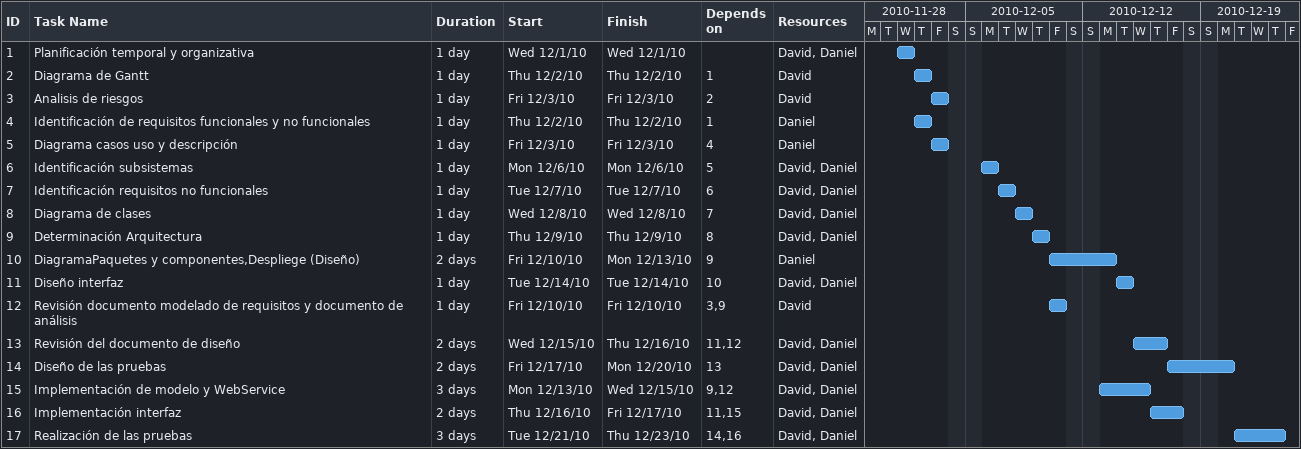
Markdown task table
| ID | Task | Duration | Start | Finish | Predecessors | Resources |
|---|---|---|---|---|---|---|
| 1 | Planificación temporal y organizativa | 1d | 2010-12-01 | 2010-12-01 |  | David, Daniel |
| 2 | Diagrama de Gantt | 1d | 2010-12-02 | 2010-12-02 | 1 | David |
| 3 | Analisis de riesgos | 1d | 2010-12-03 | 2010-12-03 | 2 | David |
| 4 | Identificación de requisitos funcionales y no funcionales | 1d | 2010-12-02 | 2010-12-02 | 1 | Daniel |
| 5 | Diagrama casos uso y descripción | 1d | 2010-12-03 | 2010-12-03 | 4 | Daniel |
| 6 | Identificación subsistemas | 1d | 2010-12-06 | 2010-12-06 | 5 | David, Daniel |
| 7 | Identificación requisitos no funcionales | 1d | 2010-12-07 | 2010-12-07 | 6 | David, Daniel |
| 8 | Diagrama de clases | 1d | 2010-12-08 | 2010-12-08 | 7 | David, Daniel |
| 9 | Determinación Arquitectura | 1d | 2010-12-09 | 2010-12-09 | 8 | David, Daniel |
| 10 | DiagramaPaquetes y componentes,Despliege (Diseño) | 2d | 2010-12-10 | 2010-12-13 | 9 | Daniel |
| 11 | Diseño interfaz | 1d | 2010-12-14 | 2010-12-14 | 10 | David, Daniel |
| 12 | Revisión documento modelado de requisitos y documento de análisis | 1d | 2010-12-10 | 2010-12-10 | 3, 9 | David |
| 13 | Revisión del documento de diseño | 2d | 2010-12-15 | 2010-12-16 | 11, 12 | David, Daniel |
| 14 | Diseño de las pruebas | 2d | 2010-12-17 | 2010-12-20 | 13 | David, Daniel |
| 15 | Implementación de modelo y WebService | 3d | 2010-12-13 | 2010-12-15 | 9, 12 | David, Daniel |
| 16 | Implementación interfaz | 2d | 2010-12-16 | 2010-12-17 | 11, 15 | David, Daniel |
| 17 | Realización de las pruebas | 3d | 2010-12-21 | 2010-12-23 | 14, 16 | David, Daniel |
